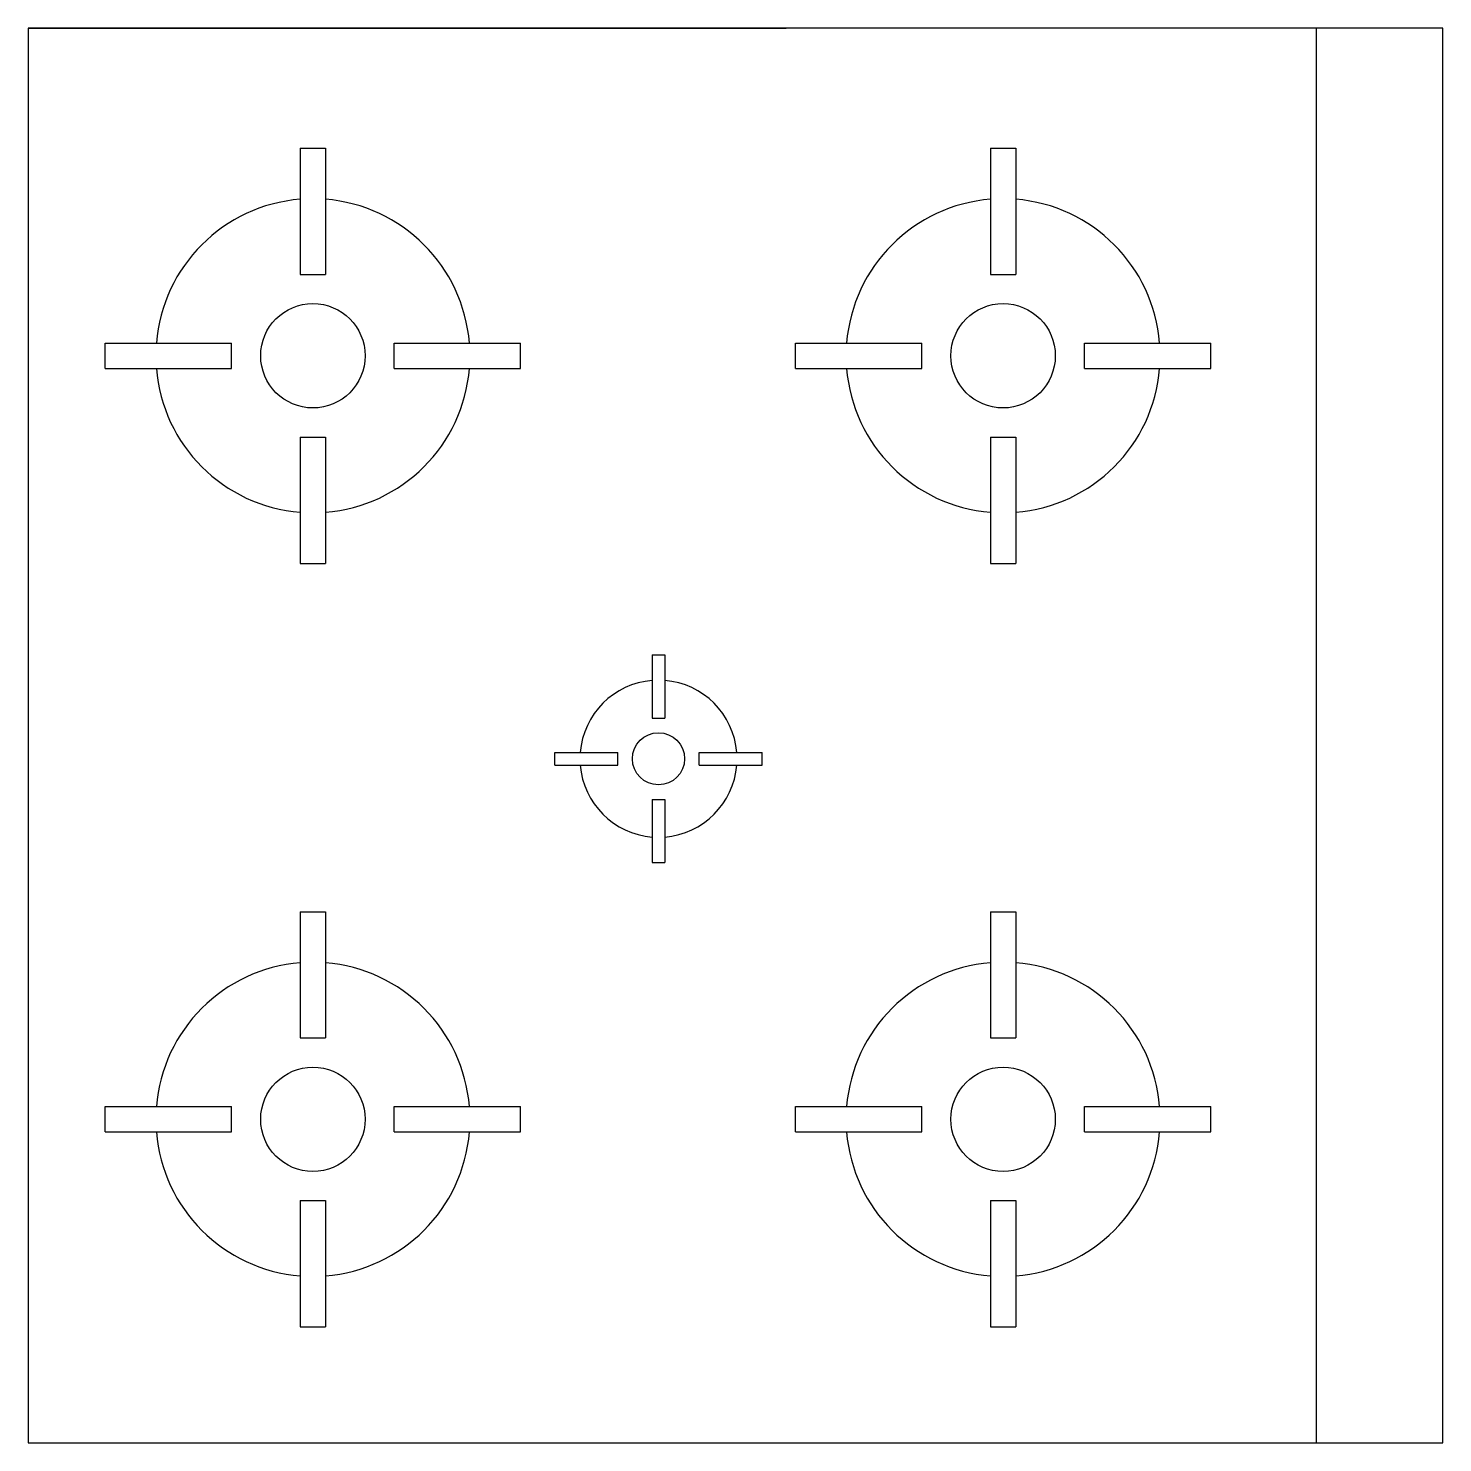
# Model space of a CAD drawing. Extents: x 163684.6 to 163740.6, y 624793.2 to 624849.2.
import ezdxf

# ---------------------------------------------------------------- set-up
doc = ezdxf.new("R2010")
doc.units = 0
doc.header["$LTSCALE"] = 70
doc.header["$MEASUREMENT"] = 0
doc.layers.get('0').update_dxf_attribs({"linetype": 'CONTINUOUS'})

msp = doc.modelspace()

# ---------------------------------------------------------------- linework, layer by layer
for p, q in [((163740.594, 624849.161), (163684.594, 624849.161)), ((163684.594, 624849.161), (163684.594, 624793.161)), ((163684.594, 624849.161), (163714.607, 624849.161)), ((163735.594, 624793.161), (163735.594, 624849.161)), ((163740.594, 624793.161), (163740.594, 624849.161)), ((163695.362, 624844.413), (163696.362, 624844.413)), ((163695.362, 624844.413), (163695.362, 624839.413)), ((163696.362, 624844.413), (163696.362, 624839.413)), ((163722.69, 624844.413), (163722.69, 624839.413)), ((163722.69, 624844.413), (163723.69, 624844.413)), ((163723.69, 624844.413), (163723.69, 624839.413)), ((163695.362, 624839.413), (163696.362, 624839.413)), ((163722.69, 624839.413), (163723.69, 624839.413)), ((163687.644, 624835.695), (163687.644, 624836.695)), ((163687.644, 624836.695), (163692.644, 624836.695)), ((163692.644, 624835.695), (163692.644, 624836.695)), ((163699.081, 624835.695), (163699.081, 624836.695)), ((163699.081, 624836.695), (163704.081, 624836.695)), ((163704.081, 624835.695), (163704.081, 624836.695)), ((163714.972, 624835.695), (163714.972, 624836.695)), ((163714.972, 624836.695), (163719.972, 624836.695)), ((163719.972, 624835.695), (163719.972, 624836.695)), ((163726.409, 624836.695), (163731.409, 624836.695)), ((163726.409, 624835.695), (163726.409, 624836.695)), ((163731.409, 624835.695), (163731.409, 624836.695)), ((163687.644, 624835.695), (163692.644, 624835.695)), ((163699.081, 624835.695), (163704.081, 624835.695)), ((163714.972, 624835.695), (163719.972, 624835.695)), ((163726.409, 624835.695), (163731.409, 624835.695)), ((163695.362, 624832.976), (163695.362, 624827.976)), ((163695.362, 624832.976), (163696.362, 624832.976)), ((163696.362, 624832.976), (163696.362, 624827.976)), ((163722.69, 624832.976), (163722.69, 624827.976)), ((163722.69, 624832.976), (163723.69, 624832.976)), ((163723.69, 624832.976), (163723.69, 624827.976)), ((163695.362, 624827.976), (163696.362, 624827.976)), ((163722.69, 624827.976), (163723.69, 624827.976)), ((163709.296, 624824.349), (163709.796, 624824.349)), ((163709.296, 624824.349), (163709.296, 624821.849)), ((163709.796, 624824.349), (163709.796, 624821.849)), ((163709.296, 624821.849), (163709.796, 624821.849)), ((163705.437, 624820.49), (163707.937, 624820.49)), ((163705.437, 624819.99), (163705.437, 624820.49)), ((163707.937, 624819.99), (163707.937, 624820.49)), ((163711.155, 624819.99), (163711.155, 624820.49)), ((163711.155, 624820.49), (163713.655, 624820.49)), ((163713.655, 624819.99), (163713.655, 624820.49)), ((163705.437, 624819.99), (163707.937, 624819.99)), ((163711.155, 624819.99), (163713.655, 624819.99)), ((163709.296, 624818.63), (163709.296, 624816.13)), ((163709.296, 624818.63), (163709.796, 624818.63)), ((163709.796, 624818.63), (163709.796, 624816.13)), ((163709.296, 624816.13), (163709.796, 624816.13)), ((163695.362, 624814.185), (163695.362, 624809.185)), ((163695.362, 624814.185), (163696.362, 624814.185)), ((163696.362, 624814.185), (163696.362, 624809.185)), ((163722.69, 624814.185), (163722.69, 624809.185)), ((163722.69, 624814.185), (163723.69, 624814.185)), ((163723.69, 624814.185), (163723.69, 624809.185)), ((163695.362, 624809.185), (163696.362, 624809.185)), ((163722.69, 624809.185), (163723.69, 624809.185)), ((163687.644, 624805.466), (163687.644, 624806.466)), ((163687.644, 624806.466), (163692.644, 624806.466)), ((163692.644, 624805.466), (163692.644, 624806.466)), ((163699.081, 624805.466), (163699.081, 624806.466)), ((163699.081, 624806.466), (163704.081, 624806.466)), ((163704.081, 624805.466), (163704.081, 624806.466)), ((163714.972, 624805.466), (163714.972, 624806.466)), ((163714.972, 624806.466), (163719.972, 624806.466)), ((163719.972, 624805.466), (163719.972, 624806.466)), ((163726.409, 624806.466), (163731.409, 624806.466)), ((163726.409, 624805.466), (163726.409, 624806.466)), ((163731.409, 624805.466), (163731.409, 624806.466)), ((163687.644, 624805.466), (163692.644, 624805.466)), ((163699.081, 624805.466), (163704.081, 624805.466)), ((163714.972, 624805.466), (163719.972, 624805.466)), ((163726.409, 624805.466), (163731.409, 624805.466)), ((163695.362, 624802.748), (163695.362, 624797.748)), ((163695.362, 624802.748), (163696.362, 624802.748)), ((163696.362, 624802.748), (163696.362, 624797.748)), ((163722.69, 624802.748), (163722.69, 624797.748)), ((163722.69, 624802.748), (163723.69, 624802.748)), ((163723.69, 624802.748), (163723.69, 624797.748)), ((163695.362, 624797.748), (163696.362, 624797.748)), ((163722.69, 624797.748), (163723.69, 624797.748)), ((163684.594, 624793.161), (163740.594, 624793.161))]:
    msp.add_line(p, q)
for centre, radius in [((163695.862, 624836.195), 2.066), ((163723.19, 624836.195), 2.066), ((163709.546, 624820.24), 1.033), ((163695.862, 624805.966), 2.066), ((163723.19, 624805.966), 2.066)]:
    msp.add_circle(centre, radius)
for centre, radius, start, end in [((163695.862, 624836.195), 6.218, 94.6119, 175.3881), ((163695.862, 624836.195), 6.218, 4.6119, 85.3881), ((163723.19, 624836.195), 6.218, 94.6119, 175.3881), ((163723.19, 624836.195), 6.218, 4.6119, 85.3881), ((163695.862, 624836.195), 6.218, 184.6119, 265.3881), ((163695.862, 624836.195), 6.218, 274.6119, 355.3881), ((163723.19, 624836.195), 6.218, 184.6119, 265.3881), ((163723.19, 624836.195), 6.218, 274.6119, 355.3881), ((163709.546, 624820.24), 3.109, 94.6119, 175.3881), ((163709.546, 624820.24), 3.109, 4.6119, 85.3881), ((163709.546, 624820.24), 3.109, 184.6119, 265.3881), ((163709.546, 624820.24), 3.109, 274.6119, 355.3881), ((163695.862, 624805.966), 6.218, 94.6119, 175.3881), ((163695.862, 624805.966), 6.218, 4.6119, 85.3881), ((163723.19, 624805.966), 6.218, 94.6119, 175.3881), ((163723.19, 624805.966), 6.218, 4.6119, 85.3881), ((163695.862, 624805.966), 6.218, 184.6119, 265.3881), ((163695.862, 624805.966), 6.218, 274.6119, 355.3881), ((163723.19, 624805.966), 6.218, 184.6119, 265.3881), ((163723.19, 624805.966), 6.218, 274.6119, 355.3881)]:
    msp.add_arc(centre, radius, start, end)

doc.saveas('drawing.dxf')
